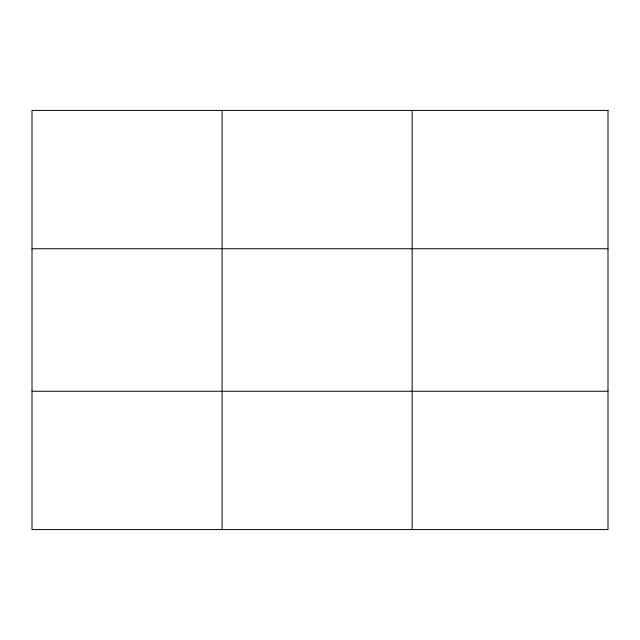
<?xml version="1.0" encoding="UTF-8"?>
<svg xmlns="http://www.w3.org/2000/svg" width="640" height="640" viewBox="0 0 640 640"><rect width="100%" height="100%" fill="white"/><g stroke="black" fill="none" stroke-linecap="round" stroke-linejoin="round"><path stroke-width="0.96" d="M222.08 529.584L222.08 110.416M412.16 529.584L412.16 110.416M32 248.744L608 248.744M32 391.256L608 391.256M608 110.416L608 529.584L32 529.584L32 110.416L608 110.416"/></g></svg>
